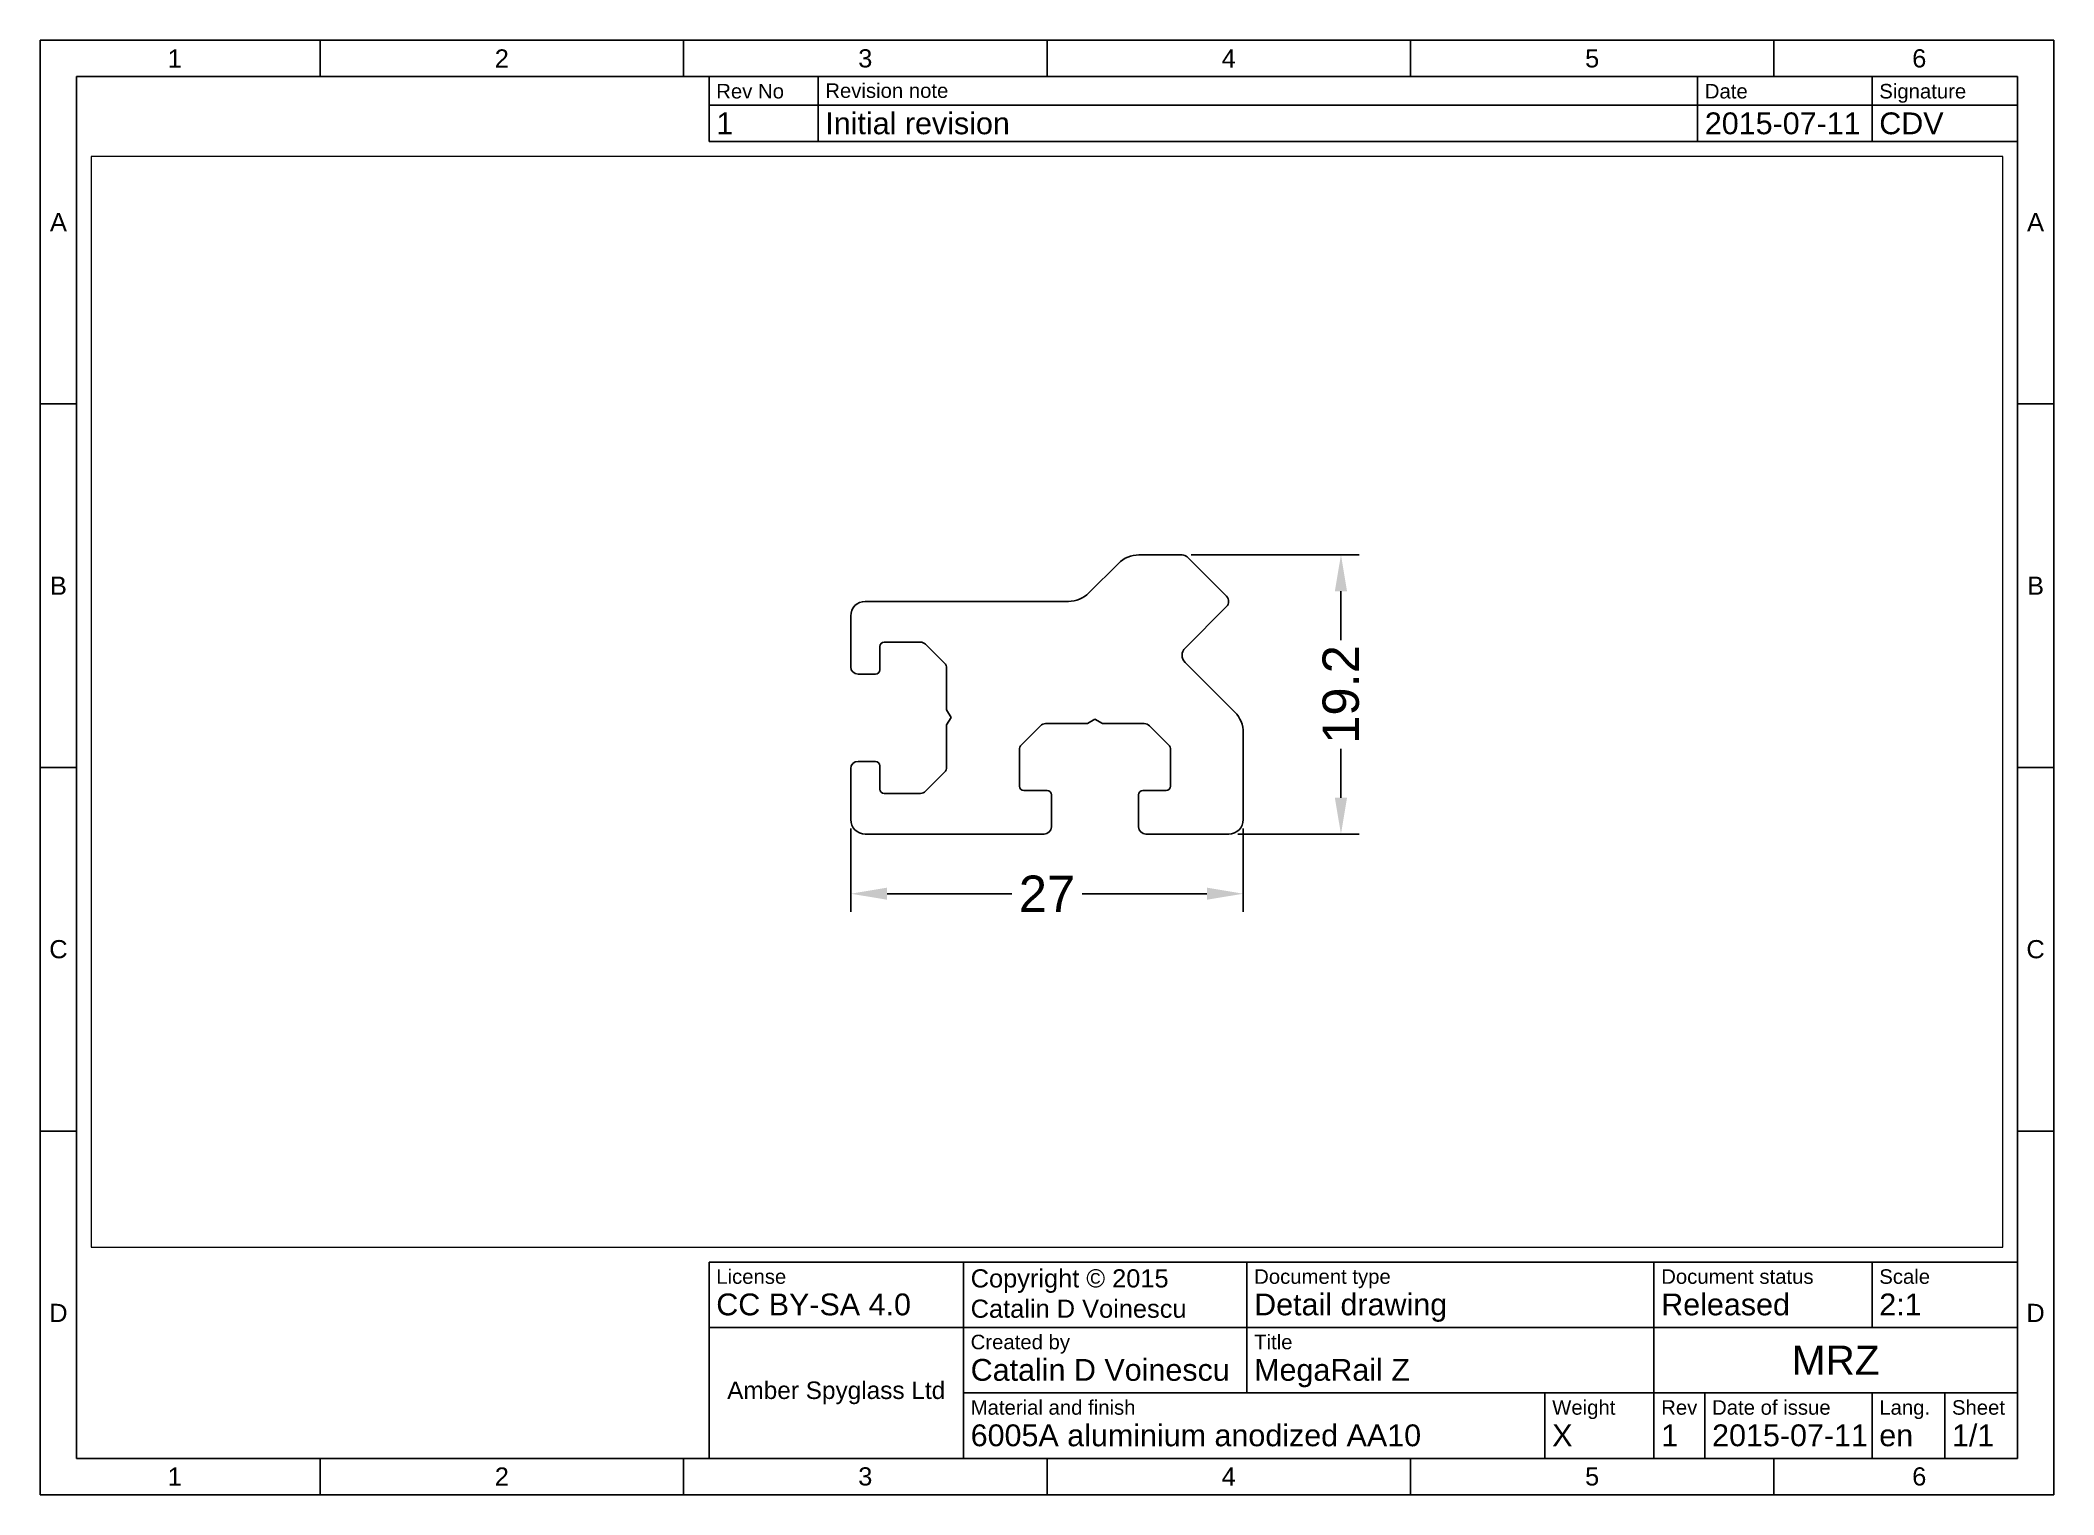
# Paper-space layout 'Sheet1' of a CAD drawing. Header units: millimetres. Extents: x 15 to 292, y 5 to 205.
# The model-space entities are those that its viewports show. They can reach past a viewport. Long polylines and large blocks are cut down to what shows.
import ezdxf

# ---------------------------------------------------------------- set-up
doc = ezdxf.new("R2010")
doc.units = ezdxf.units.MM
doc.layers.add('Dimensions', color=7, linetype='Continuous')
doc.styles.get("Standard").update_dxf_attribs({"font": 'arial.ttf'})
doc.dimstyles.new('ISO-25', dxfattribs={"dimtxt": 2.5, "dimasz": 2.5, "dimexe": 1.25, "dimexo": 0.625, "dimtad": 0, "dimtoh": 1, "dimdsep": 46, "dimtxsty": 'Standard', "dimcen": 2.5, "dimadec": 0, "dimazin": 0, "dimtfac": 1, "dimtmove": 0, "dimatfit": 3, "dimfxl": 1, "dimarcsym": 0})

# ---------------------------------------------------------------- blocks, each defined once
blk = doc.blocks.new('*D0')
at = {"layer": 'Defpoints', "color": 0}
for p in [(-0.5, 1), (26.5, 1), (26.5, -4.1)]:
    blk.add_point(p, dxfattribs=at)
at = {"layer": 'Dimensions', "color": 0, "lineweight": -2}
for p, q in [((-0.5, 0.38), (-0.5, -5.35)), ((26.5, 0.38), (26.5, -5.35)), ((2, -4.1), (10.57, -4.1)), ((24, -4.1), (15.43, -4.1))]:
    blk.add_line(p, q, dxfattribs=at)
at = {"layer": 'Dimensions', "color": 0}
for points in [[(2, -3.68), (2, -4.51), (-0.5, -4.1)], [(24, -4.51), (24, -3.68), (26.5, -4.1)]]:
    blk.add_solid(points, dxfattribs=at)
at = {"layer": 'Dimensions', "color": 0, "insert": (13, -4.1), "char_height": 2.5, "attachment_point": 5}
blk.add_mtext('27', dxfattribs=at)
blk = doc.blocks.new('*D1')
at = {"layer": 'Defpoints', "color": 0}
for p in [(22.29, 19.2), (33.22, 19.2), (25.5, 0)]:
    blk.add_point(p, dxfattribs=at)
at = {"layer": 'Dimensions', "color": 0, "lineweight": -2}
for p, q in [((22.92, 19.2), (34.47, 19.2)), ((33.22, 16.7), (33.22, 13.34)), ((33.22, 2.5), (33.22, 5.86)), ((26.12, 0), (34.47, 0))]:
    blk.add_line(p, q, dxfattribs=at)
at = {"layer": 'Dimensions', "color": 0}
for points in [[(33.64, 16.7), (32.8, 16.7), (33.22, 19.2)], [(32.8, 2.5), (33.64, 2.5), (33.22, 0)]]:
    blk.add_solid(points, dxfattribs=at)
at = {"layer": 'Dimensions', "color": 0, "insert": (33.22, 9.6), "char_height": 2.5, "attachment_point": 5, "rotation": 90}
blk.add_mtext('19.2', dxfattribs=at)

msp = doc.modelspace()

# ---------------------------------------------------------------- linework, layer by layer
for p, q in [((17.914, 18.614), (15.886, 16.586)), ((22.293, 19.2), (19.328, 19.2)), ((22.646, 19.054), (25.346, 16.354)), ((14.472, 16), (0.5, 16)), ((25.346, 15.646), (22.495, 12.795)), ((-0.5, 11.5), (-0.5, 15)), ((1.5, 11.3), (1.5, 12.9)), ((1.8, 13.2), (4.293, 13.2)), ((4.646, 13.054), (5.95, 11.75)), ((6.097, 11.396), (6.097, 8.545)), ((22.495, 11.805), (25.914, 8.386)), ((1.2, 11), (0, 11)), ((6.397, 8.026), (6.097, 8.545)), ((6.397, 8.026), (6.097, 7.506)), ((6.097, 7.506), (6.097, 4.604)), ((11.246, 6.146), (12.554, 7.454)), ((12.907, 7.6), (15.78, 7.6)), ((16.3, 7.9), (15.78, 7.6)), ((16.3, 7.9), (16.82, 7.6)), ((16.82, 7.6), (19.693, 7.6)), ((20.046, 7.454), (21.354, 6.146)), ((26.5, 6.972), (26.5, 1)), ((11.1, 3.3), (11.1, 5.793)), ((21.5, 5.793), (21.5, 3.3)), ((-0.5, 4.5), (-0.5, 1)), ((1.2, 5), (0, 5)), ((1.5, 3.1), (1.5, 4.7)), ((5.95, 4.25), (4.646, 2.946)), ((4.293, 2.8), (1.8, 2.8)), ((13, 3), (11.4, 3)), ((21.2, 3), (19.6, 3)), ((13.3, 0.5), (13.3, 2.7)), ((19.3, 2.7), (19.3, 0.5)), ((0.5, 0), (12.8, 0)), ((19.8, 0), (25.5, 0))]:
    msp.add_line(p, q)
for centre, radius, start, end in [((19.328, 17.2), 2, 90, 135), ((22.293, 18.7), 0.5, 45, 90), ((0.5, 15), 1, 90, 180), ((14.472, 18), 2, 270, 315), ((24.993, 16), 0.5, 315, 45), ((1.8, 12.9), 0.3, 90, 180), ((4.293, 12.7), 0.5, 45, 90), ((22.99, 12.3), 0.7, 135, 225), ((0, 11.5), 0.5, 180, 270), ((1.2, 11.3), 0.3, 270, 0), ((5.597, 11.396), 0.5, 0, 45), ((24.5, 6.972), 2, 0, 45), ((12.907, 7.1), 0.5, 90, 135), ((19.693, 7.1), 0.5, 45, 90), ((11.6, 5.793), 0.5, 135, 180), ((21, 5.793), 0.5, 0, 45), ((0, 4.5), 0.5, 90, 180), ((1.2, 4.7), 0.3, 0, 90), ((5.597, 4.604), 0.5, 315, 0), ((1.8, 3.1), 0.3, 180, 270), ((4.293, 3.3), 0.5, 270, 315), ((11.4, 3.3), 0.3, 180, 270), ((13, 2.7), 0.3, 0, 90), ((19.6, 2.7), 0.3, 90, 180), ((21.2, 3.3), 0.3, 270, 0), ((0.5, 1), 1, 180, 270), ((12.8, 0.5), 0.5, 270, 0), ((19.8, 0.5), 0.5, 180, 270), ((25.5, 1), 1, 270, 0)]:
    msp.add_arc(centre, radius, start, end)

# ---------------------------------------------------------------- dimensions: what is measured, and where the dimension line sits
at = {"layer": 'Dimensions'}
dim = msp.add_linear_dim(base=(33.221, 19.2), p1=(25.5, 0), p2=(22.293, 19.2), angle=90, dimstyle='ISO-25', dxfattribs=at)
dim.commit()
dim.dimension.update_dxf_attribs({"geometry": '*D1', "text_midpoint": (33.221, 9.6)})
dim = msp.add_linear_dim(base=(26.5, -4.098), p1=(-0.5, 1), p2=(26.5, 1), dimstyle='ISO-25', dxfattribs=at)
dim.commit()
dim.dimension.update_dxf_attribs({"geometry": '*D0', "text_midpoint": (13, -4.098)})

psp = doc.layouts.new('Sheet1')

# ---------------------------------------------------------------- linework, layer by layer
for p, q in [((292, 205), (15, 205)), ((15, 205), (15, 5)), ((53.5, 205), (53.5, 200)), ((103.5, 205), (103.5, 200)), ((153.5, 205), (153.5, 200)), ((203.5, 205), (203.5, 200)), ((253.5, 205), (253.5, 200)), ((292, 5), (292, 205)), ((287, 200), (20, 200)), ((20, 200), (20, 10)), ((107, 200.08), (107, 196.08)), ((287, 200), (107, 200)), ((122, 200.08), (122, 196.08)), ((243, 196.08), (243, 200)), ((267, 196.08), (267, 200)), ((287, 10), (287, 200)), ((287, 196.08), (287, 200)), ((107, 196.08), (287, 196.08)), ((107, 196.08), (107, 191.08)), ((122, 196.08), (122, 191.08)), ((243, 191.08), (243, 196.08)), ((267, 191.08), (267, 196.08)), ((287, 191.08), (287, 196.08)), ((107, 191.08), (287, 191.08)), ((15, 155), (20, 155)), ((287, 155), (292, 155)), ((15, 105), (20, 105)), ((287, 105), (292, 105)), ((15, 55), (20, 55)), ((287, 55), (292, 55)), ((287, 40), (287, 10)), ((107, 10), (107, 37)), ((107, 37), (287, 37)), ((142, 10), (142, 37)), ((181, 19), (181, 37)), ((237, 10), (237, 37)), ((267, 28), (267, 37)), ((107, 28), (287, 28)), ((142, 19), (287, 19)), ((222, 10), (222, 19)), ((244, 10), (244, 19)), ((267, 10), (267, 19)), ((277, 10), (277, 19)), ((20, 10), (287, 10)), ((53.5, 10), (53.5, 5)), ((103.5, 10), (103.5, 5)), ((287, 10), (107, 10)), ((107, 10), (287, 10)), ((153.5, 10), (153.5, 5)), ((203.5, 10), (203.5, 5)), ((253.5, 10), (253.5, 5)), ((15, 5), (292, 5))]:
    psp.add_line(p, q)

# ---------------------------------------------------------------- texts
for s, insert, char_height, width, attachment_point in [('{1}', (33.5, 202.5), 2.5, 40, 5), ('{2}', (78.5, 202.5), 2.5, 50, 5), ('{3}', (128.5, 202.5), 2.5, 50, 5), ('{4}', (178.5, 202.5), 2.5, 50, 5), ('{5}', (228.5, 202.5), 2.5, 50, 5), ('{6}', (273.5, 202.5), 2.5, 40, 5), ('{Rev No}', (108, 199), 2, 13, 1), ('{Revision note}', (123, 199.08), 2, 99, 1), ('{Date}', (244, 199), 2, 22, 1), ('{Signature}', (268, 199), 2, 18, 1), ('{1}', (108, 195.08), 3, 13, 1), ('{Initial revision}', (123, 195.08), 3, 99, 1), ('{2015-07-11}', (244, 195.08), 3, 22, 1), ('{CDV}', (268, 195.08), 3, 18, 1), ('{A}', (17.5, 180), 2.5, 5, 5), ('{A}', (289.5, 180), 2.5, 5, 5), ('{B}', (17.5, 130), 2.5, 5, 5), ('{B}', (289.5, 130), 2.5, 5, 5), ('{C}', (17.5, 80), 2.5, 5, 5), ('{C}', (289.5, 80), 2.5, 5, 5), ('{License\\P\\H1.5x;CC BY-SA 4.0}', (108, 36), 2, 33, 1), ('{Copyright © 2015\\PCatalin D Voinescu}', (143, 36), 2.5, 37, 1), ('{Scale\\P\\H1.5x;2:1}', (268, 36), 2, 18, 1), ('{Document type\\P\\H1.5x;Detail drawing}', (182, 36), 2, 54, 1), ('{Document status\\P\\H1.5x;Released}', (238, 36), 2, 28, 1), ('{D}', (17.5, 30), 2.5, 5, 5), ('{D}', (289.5, 30), 2.5, 5, 5), ('{Created by\\P\\H1.5x;Catalin D Voinescu}', (143, 27), 2, 37, 1), ('{Title\\P\\H1.5x;MegaRail Z}', (182, 27), 2, 54, 1), ('{MRZ}', (262, 23.5), 4, 48, 5), ('{\\H0.8x;Amber Spyglass Ltd}', (124.5, 19), 3, 33, 5), ('{Material and finish\\P\\H1.5x;6005A aluminium anodized AA10}', (143, 18), 2, 78, 1), ('{Weight\\P\\H1.5x;X}', (223, 18), 2, 13, 1), ('{Rev\\P\\H1.5x;1}', (238, 18), 2, 6, 1), ('{Date of issue\\P\\H1.5x;2015-07-11}', (245, 18), 2, 21.3076, 1), ('{Lang.\\P\\H1.5x;en}', (268, 18), 2, 8, 1), ('{Sheet\\P\\H1.5x;1/1}', (278, 18), 2, 8, 1), ('{1}', (33.5, 7.5), 2.5, 40, 5), ('{2}', (78.5, 7.5), 2.5, 50, 5), ('{3}', (128.5, 7.5), 2.5, 50, 5), ('{4}', (178.5, 7.5), 2.5, 50, 5), ('{5}', (228.5, 7.5), 2.5, 50, 5), ('{6}', (273.5, 7.5), 2.5, 40, 5)]:
    psp.add_mtext(s, dxfattribs=dict(insert=insert, char_height=char_height, width=width, attachment_point=attachment_point))

# ---------------------------------------------------------------- viewports
at = {"layer": '0', "color": 7}
psp.add_viewport(center=(153.5, 114.04), size=(263, 150), view_center_point=(13, 9.1), view_height=75, dxfattribs=at)

doc.saveas('drawing.dxf')
